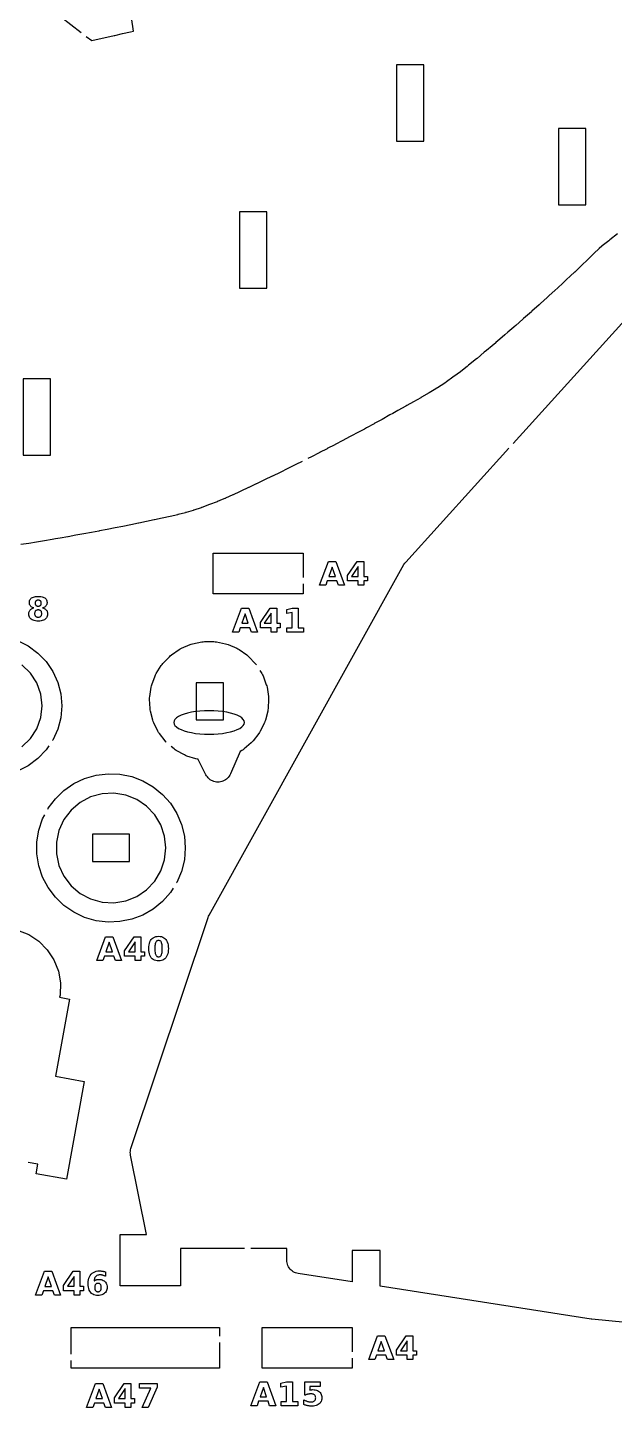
# Model space of a CAD drawing. Header units: millimetres. Extents: x 3 to 297, y 5 to 295.
# Drawn here: x 108.5 to 168.3, y 4.9 to 145.7 of the extents above; entities that cross this region are included whole.
import ezdxf

# ---------------------------------------------------------------- set-up
doc = ezdxf.new("R2010")
doc.units = ezdxf.units.MM
for name, color, linetype in [('CUT', 1, 'CONTINUOUS'), ('ENGRAVE', 5, 'CONTINUOUS'), ('SCORE', 7, 'CONTINUOUS')]:
    doc.layers.add(name, color=color, linetype=linetype)

msp = doc.modelspace()

# ---------------------------------------------------------------- linework, layer by layer
at = {"layer": 'CUT', "color": 1}
for points in [[(114.4834, 144.7966), (115.0352, 144.3662), (115.7785, 144.5289), (116.5794, 144.7077), (117.3091, 144.8731), (117.3796, 144.8891), (118.1788, 145.0729), (118.9762, 145.2591), (119.2849, 145.3329), (118.506, 150.7027)], [(108.708, 149.3026), (113.9709, 145.1965)], [(158.0024, 103.2723), (184.0413, 132.0522)], [(168.6456, 124.6466), (167.8482, 124.036), (167.8455, 124.0339), (167.731, 123.9467), (167.074, 123.4381), (167.0569, 123.4243), (167.0401, 123.4103), (167.0235, 123.396), (166.7578, 123.1579), (166.7484, 123.1493), (166.7391, 123.1407), (166.7299, 123.1319), (166.2555, 122.67), (165.9341, 122.355), (165.925, 122.3461), (165.4549, 121.8941), (165.1036, 121.5543), (165.0948, 121.5458), (164.6543, 121.1274), (164.2628, 120.7536), (164.2543, 120.7455), (163.8537, 120.3696), (163.4118, 119.9529), (163.4036, 119.9452), (163.0532, 119.6203), (162.5506, 119.1522), (162.5427, 119.1449), (162.2519, 118.8784), (161.6782, 118.3515), (161.6706, 118.3446), (161.4518, 118.1467), (160.7949, 117.5509), (160.7876, 117.5443), (160.6515, 117.4227), (159.9011, 116.7501), (159.8944, 116.7442), (159.8505, 116.7053), (159.0509, 115.9975), (158.9973, 115.95), (158.9901, 115.9437), (158.2506, 115.2969), (158.0824, 115.1494), (158.0755, 115.1434), (157.4495, 114.6022), (157.1567, 114.3489), (157.15, 114.3431), (156.6491, 113.9154), (156.2194, 113.5483), (156.2129, 113.5428), (155.8491, 113.2359), (155.2711, 112.7478), (155.2649, 112.7425), (155.0486, 112.5621), (154.3123, 111.9472), (154.3064, 111.9424), (154.248, 111.8941), (153.4505, 111.2363), (153.4476, 111.2339), (153.3508, 111.1545), (153.3402, 111.1459), (153.3296, 111.1374), (153.319, 111.1289), (152.6712, 110.6193), (152.6539, 110.6059), (152.6365, 110.5927), (152.619, 110.5796), (152.3021, 110.3467), (152.292, 110.3393), (151.8458, 110.0178), (151.8437, 110.0163), (151.1885, 109.5459), (151.1819, 109.5412), (151.1752, 109.5365), (151.1686, 109.5318), (151.0675, 109.4611), (151.0504, 109.4494), (151.0333, 109.4377), (151.016, 109.4262), (150.2689, 108.9374), (150.2495, 108.925), (150.23, 108.9127), (150.2104, 108.9006), (149.9495, 108.7424), (149.942, 108.7379), (149.9344, 108.7334), (149.9269, 108.7289), (149.4436, 108.4446), (149.4378, 108.4412), (148.6424, 107.9786), (148.6376, 107.9758), (148.5697, 107.9367), (148.5665, 107.9349), (147.8406, 107.5194), (147.8371, 107.5174), (147.1667, 107.1364), (147.1638, 107.1347), (147.0397, 107.0646), (147.0368, 107.0629), (146.2386, 106.6146), (146.2367, 106.6135), (145.7417, 106.3365), (145.738, 106.3345), (145.4365, 106.167), (144.6395, 105.7244), (144.6363, 105.7226), (144.2976, 105.5357), (144.295, 105.5343), (143.8407, 105.285), (143.8359, 105.2823), (143.0404, 104.85), (143.0356, 104.8474), (142.8274, 104.7353), (142.8247, 104.7339), (142.2384, 104.42), (142.2353, 104.4184), (141.4363, 103.9934), (141.3277, 103.9356), (141.3243, 103.9337), (140.637, 103.57), (140.635, 103.5689), (139.8391, 103.1493), (139.835, 103.1472), (139.8113, 103.1348), (139.8086, 103.1334), (139.0389, 102.7333), (139.0344, 102.731), (138.2645, 102.3345), (138.2622, 102.3333), (138.2395, 102.3217), (138.2339, 102.3188), (137.4378, 101.9154), (137.4337, 101.9133), (137.0688, 101.73)], [(130.6, 21.125), (124.075, 21.125), (124.075, 17.325), (117.925, 17.325), (117.925, 22.575), (120.6085, 22.575), (118.9938, 30.6487), (118.9734, 30.7879), (118.9674, 30.9305), (118.9763, 31.073), (118.9999, 31.2137), (119.0374, 31.3494), (126.8912, 54.9107), (126.9364, 55.028), (126.9923, 55.1405), (146.8631, 90.908), (146.9458, 91.0388), (147.043, 91.1593), (157.5663, 102.7903)], [(136.4881, 101.4379), (135.8369, 101.1093), (135.8336, 101.1076), (135.0873, 100.7335), (135.0415, 100.7106), (135.0332, 100.7065), (134.2372, 100.3154), (134.2329, 100.3132), (133.4518, 99.9329), (133.4371, 99.9258), (133.4326, 99.9236), (132.6351, 99.5396), (132.6324, 99.5383), (131.8328, 99.1555), (131.7852, 99.1326), (131.0378, 98.775), (131.0321, 98.7723), (130.2393, 98.3975), (130.2318, 98.394), (130.0992, 98.3323), (129.4425, 98.0274), (129.4311, 98.0222), (128.6594, 97.6726), (128.6396, 97.6638), (128.6198, 97.6552), (128.5999, 97.6468), (128.3273, 97.5337), (128.3197, 97.5306), (127.8449, 97.3372), (127.8333, 97.3325), (127.8219, 97.328), (127.8103, 97.3235), (127.0363, 97.0248), (127.0266, 97.0211), (126.2595, 96.7318), (126.2338, 96.7224), (126.2153, 96.7159), (126.196, 96.7092), (125.455, 96.4596), (125.4334, 96.4526), (125.4118, 96.4457), (125.3901, 96.439), (124.6528, 96.2183), (124.6311, 96.212), (124.6093, 96.2058), (124.5875, 96.1999), (123.8496, 96.0059), (123.8284, 96.0005), (123.8072, 95.9953), (123.7859, 95.9903), (123.5106, 95.9274), (123.5081, 95.9269), (123.0238, 95.8173), (123.0162, 95.8156), (122.224, 95.6412), (122.2158, 95.6394), (121.4234, 95.4702), (121.4153, 95.4685), (120.6223, 95.3043), (119.8231, 95.1343), (119.8158, 95.1327), (119.7865, 95.1267), (119.0229, 94.9693), (119.0148, 94.9676), (118.2193, 94.8087), (118.2145, 94.8078), (117.4196, 94.6521), (116.6231, 94.4928), (116.6143, 94.4911), (115.8227, 94.3382), (115.8142, 94.3366), (115.759, 94.3263), (115.0167, 94.1884), (115.0136, 94.1878), (114.2179, 94.0418), (113.4209, 93.893), (113.4135, 93.8916), (112.6227, 93.7485), (112.613, 93.7468), (111.8148, 93.6084), (111.8127, 93.6081), (111.3363, 93.5263), (111.0164, 93.4717), (110.2206, 93.3334), (110.2125, 93.332), (109.4204, 93.1994), (109.412, 93.1981), (108.6133, 93.0695), (108.6119, 93.0693), (107.8143, 92.9419)], [(136.575, 88.95), (136.575, 87.925), (127.425, 87.925), (127.425, 92.075), (136.575, 92.075), (136.575, 89.6)], [(98.8395, 80.4898), (98.8552, 80.518), (99.6198, 81.4648), (100.5333, 82.2689), (101.5697, 82.907), (102.6989, 83.3608), (103.8886, 83.6172), (105.1045, 83.6688), (106.3117, 83.5142), (107.4753, 83.1579), (108.562, 82.61), (109.5405, 81.8863), (110.3826, 81.0076), (111.0641, 79.9993), (111.5654, 78.8904), (111.8721, 77.7126), (111.9753, 76.5), (111.8721, 75.2874), (111.5654, 74.1096), (111.0641, 73.0007), (111.0412, 72.9667)], [(122.6302, 72.792), (122.6017, 72.8191), (122.5122, 72.9233), (121.9286, 73.6773), (121.8501, 73.79), (121.7834, 73.9102), (121.3635, 74.7662), (121.3094, 74.8924), (121.2682, 75.0235), (121.0292, 75.9465), (121.0016, 76.0811), (120.9877, 76.2178), (120.9394, 77.17), (120.9394, 77.3074), (120.9533, 77.444), (121.0977, 78.3865), (121.1253, 78.5211), (121.1665, 78.6521), (121.4976, 79.5462), (121.5518, 79.6725), (121.6184, 79.7926), (122.1228, 80.6017), (122.2013, 80.7145), (122.2908, 80.8187), (122.9476, 81.5098), (123.0472, 81.6044), (123.1559, 81.6885), (123.9384, 82.2332), (124.055, 82.3059), (124.1783, 82.3664), (125.0545, 82.7424), (125.1833, 82.7901), (125.3164, 82.8245), (126.2503, 83.0165), (126.3861, 83.0373), (126.5233, 83.0442), (127.4767, 83.0442), (127.6139, 83.0373), (127.7497, 83.0165), (128.6836, 82.8245), (128.8167, 82.7901), (128.9455, 82.7424), (129.8217, 82.3664), (129.945, 82.3059), (130.0616, 82.2332), (130.8441, 81.6885), (130.9528, 81.6044), (131.0524, 81.5098), (131.7092, 80.8187), (131.7987, 80.7145), (131.8326, 80.6658)], [(110.6772, 72.4282), (110.3826, 71.9924), (109.5405, 71.1137), (108.562, 70.39), (107.4753, 69.8421), (106.3117, 69.4858), (105.1045, 69.3312), (103.8886, 69.3828), (102.6989, 69.6392), (101.5697, 70.093), (100.5333, 70.7311), (99.6198, 71.5352), (98.8552, 72.482), (98.2617, 73.5445), (97.8563, 74.692), (97.6506, 75.8915), (97.6506, 77.1085), (97.8563, 78.308), (98.2617, 79.4555), (98.5225, 79.9224)], [(132.1797, 80.1164), (132.3816, 79.7926), (132.4482, 79.6725), (132.5024, 79.5462), (132.8335, 78.6521), (132.8747, 78.5211), (132.9023, 78.3865), (133.0467, 77.444), (133.0606, 77.3074), (133.0606, 77.17), (133.0123, 76.2178), (132.9984, 76.0811), (132.9708, 75.9465), (132.7318, 75.0235), (132.6906, 74.8924), (132.6365, 74.7662), (132.2166, 73.9102), (132.1499, 73.79), (132.0714, 73.6773), (131.4878, 72.9233), (131.3983, 72.8191), (131.2987, 72.7244), (130.5753, 72.1034), (130.4667, 72.0193), (130.3501, 71.9466), (130.1611, 71.8417), (130.1555, 71.8382), (130.1526, 71.8323), (129.1723, 69.5451), (129.1135, 69.4247), (129.0422, 69.3091), (128.9598, 69.2011), (128.8671, 69.1018), (128.7651, 69.0121), (128.6547, 68.9329), (128.537, 68.865), (128.4133, 68.809), (128.2846, 68.7655), (128.1522, 68.7349), (128.0175, 68.7176), (127.8817, 68.7136), (127.7462, 68.723), (127.6123, 68.7458), (127.4812, 68.7816), (127.3544, 68.8302), (127.2329, 68.8911), (127.1181, 68.9637), (127.011, 69.0472), (126.9127, 69.1409), (126.824, 69.2439), (126.746, 69.3551), (126.6802, 69.4718), (125.8976, 71.0371), (125.87, 71.0413), (125.7782, 71.0559), (125.6454, 71.0903), (124.7357, 71.3757), (124.6069, 71.4234), (124.4835, 71.4839), (123.6499, 71.9466), (123.5333, 72.0193), (123.4247, 72.1034), (123.1201, 72.3649)], [(110.5532, 65.9643), (110.5975, 66.0487), (111.3298, 67.0233), (112.2091, 67.8678), (113.2124, 68.5604), (114.3138, 69.083), (115.4848, 69.4222), (116.695, 69.5691), (117.9131, 69.52), (119.1076, 69.2762), (120.2475, 68.8439), (121.3032, 68.2343), (122.2476, 67.4633), (123.056, 66.5508), (123.7075, 65.5204), (124.1854, 64.3988), (124.4771, 63.2152), (124.5752, 62), (124.4771, 60.7848), (124.1854, 59.6012), (123.7075, 58.4796), (123.6879, 58.4485)], [(123.3405, 57.8991), (123.056, 57.4492), (122.2476, 56.5367), (121.3032, 55.7657), (120.2475, 55.1561), (119.1076, 54.7238), (117.9131, 54.48), (116.695, 54.4309), (115.4848, 54.5778), (114.3138, 54.917), (113.2124, 55.4396), (112.2091, 56.1322), (111.3298, 56.9767), (110.5975, 57.9513), (110.0309, 59.0308), (109.6449, 60.1871), (109.4493, 61.3904), (109.4493, 62.6096), (109.6449, 63.8129), (110.0309, 64.9692), (110.2511, 65.3887)], [(107.4746, 53.6169), (108.6148, 53.1577), (109.6394, 52.4784), (110.5061, 51.6067), (111.1797, 50.5784), (111.6325, 49.4356), (111.846, 48.225), (111.8114, 46.9962), (111.7581, 46.7694), (112.7608, 46.5867), (111.3274, 38.7162), (114.2788, 38.1787), (112.4601, 28.1929), (109.3611, 28.7573), (109.5403, 29.7412), (108.5606, 29.9196)], [(215.575, 9.0643), (166.0282, 13.9219), (165.9532, 13.9314), (144.425, 17.2802), (144.425, 20.925), (141.575, 20.925), (141.575, 17.7235), (136.0868, 18.5773), (135.9525, 18.6052), (135.8199, 18.6471), (135.6922, 18.7022), (135.5707, 18.7699), (135.4567, 18.8495), (135.3513, 18.9402), (135.2556, 19.0411), (135.1706, 19.1512), (135.0971, 19.2693), (135.036, 19.3942), (134.9878, 19.5246), (134.953, 19.6593), (134.9319, 19.7967), (134.925, 19.9337), (134.925, 21.125), (131.25, 21.125)], [(112.925, 10.35), (112.925, 13.075), (128.075, 13.075), (128.075, 12.2)], [(141.575, 9.95), (141.575, 8.925), (132.425, 8.925), (132.425, 13.075), (141.575, 13.075), (141.575, 10.6)], [(128.075, 11.55), (128.075, 8.925), (112.925, 8.925), (112.925, 9.7)]]:
    msp.add_lwpolyline(points, dxfattribs=at)
for points in [[(146.105, 141.895), (146.105, 134.105), (148.895, 134.105), (148.895, 141.895), (146.105, 141.895)], [(165.395, 135.395), (162.605, 135.395), (162.605, 127.605), (165.395, 127.605), (165.395, 135.395)], [(132.895, 126.895), (130.105, 126.895), (130.105, 119.105), (132.895, 119.105), (132.895, 126.895)], [(108.0364, 109.847), (108.0364, 102.057), (110.8264, 102.057), (110.8264, 109.847), (108.0364, 109.847)], [(125.6769, 75.0591), (128.4669, 75.0591), (128.4669, 78.8491), (125.6769, 78.8491), (125.6769, 75.0591)], [(118.895, 60.605), (118.895, 63.395), (115.105, 63.395), (115.105, 60.605), (118.895, 60.605)]]:
    msp.add_lwpolyline(points, close=True, dxfattribs=at)
at = {"layer": 'ENGRAVE', "color": 5}
for points in [[(138.8962, 88.8), (138.2663, 88.8), (139.1663, 91.23), (139.9134, 91.23), (140.8135, 88.8), (140.1836, 88.8), (140.0306, 89.2427), (139.0508, 89.2427), (138.8962, 88.8)], [(139.5407, 90.6604), (139.207, 89.6936), (139.8727, 89.6936), (139.5407, 90.6604)], [(142.7827, 89.6968), (143.1294, 89.6968), (143.1294, 89.2427), (142.7827, 89.2427), (142.7827, 88.8), (142.1903, 88.8), (142.1903, 89.2427), (141.1128, 89.2427), (141.1128, 89.7798), (142.0861, 91.23), (142.7827, 91.23), (142.7827, 89.6968)], [(142.1903, 89.6968), (142.1903, 90.7141), (141.5035, 89.6968), (142.1903, 89.6968)], [(108.8769, 86.6058), (108.8304, 86.6459), (108.7899, 86.69), (108.7556, 86.7381), (108.7275, 86.7899), (108.7057, 86.8455), (108.6901, 86.9049), (108.6807, 86.9681), (108.6776, 87.0351), (108.684, 87.1336), (108.7031, 87.2239), (108.735, 87.3061), (108.7796, 87.3801), (108.837, 87.4461), (108.9071, 87.5038), (108.9896, 87.5531), (109.084, 87.5934), (109.1903, 87.6247), (109.3086, 87.6471), (109.4388, 87.6605), (109.5809, 87.665), (109.7221, 87.6605), (109.8515, 87.6472), (109.9691, 87.6249), (110.075, 87.5937), (110.1691, 87.5536), (110.2515, 87.5047), (110.3216, 87.4471), (110.379, 87.3812), (110.4236, 87.3071), (110.4555, 87.2247), (110.4746, 87.134), (110.481, 87.0351), (110.4779, 86.9681), (110.4684, 86.9049), (110.4527, 86.8455), (110.4307, 86.7899), (110.4024, 86.7381), (110.3679, 86.69), (110.3272, 86.6459), (110.2804, 86.6058), (110.2277, 86.5696), (110.1689, 86.5374), (110.1042, 86.5092), (110.0334, 86.485), (110.1125, 86.4598), (110.1849, 86.4299), (110.2505, 86.3952), (110.3094, 86.3558), (110.3615, 86.3117), (110.4069, 86.2628), (110.4455, 86.2093), (110.477, 86.1513), (110.5015, 86.0888), (110.5191, 86.0219), (110.5296, 85.9505), (110.5331, 85.8746), (110.5264, 85.7591), (110.5064, 85.6533), (110.4731, 85.5574), (110.4264, 85.4713), (110.3664, 85.395), (110.293, 85.3286), (110.2065, 85.2721), (110.1072, 85.2259), (109.995, 85.19), (109.8698, 85.1643), (109.7318, 85.1489), (109.5809, 85.1438), (109.4295, 85.1489), (109.2909, 85.1643), (109.1653, 85.19), (109.0525, 85.2259), (108.9526, 85.2721), (108.8656, 85.3286), (108.7917, 85.395), (108.7313, 85.4713), (108.6843, 85.5574), (108.6508, 85.6533), (108.6306, 85.7591), (108.6239, 85.8746), (108.6274, 85.9505), (108.6379, 86.0219), (108.6554, 86.0888), (108.68, 86.1513), (108.7115, 86.2093), (108.75, 86.2628), (108.7955, 86.3117), (108.8476, 86.3558), (108.9065, 86.3952), (108.9721, 86.4299), (109.0445, 86.4598), (109.1236, 86.485), (109.0528, 86.5092), (108.9881, 86.5374), (108.9295, 86.5696), (108.8769, 86.6058)], [(109.3827, 86.2356), (109.3445, 86.2116), (109.3107, 86.1822), (109.2819, 86.1479), (109.2583, 86.109), (109.2399, 86.0654), (109.2268, 86.0173), (109.219, 85.9645), (109.2163, 85.9072), (109.219, 85.8498), (109.2268, 85.7971), (109.2399, 85.7491), (109.2583, 85.7057), (109.2819, 85.667), (109.3107, 85.6329), (109.3445, 85.6038), (109.3827, 85.58), (109.4255, 85.5615), (109.4728, 85.5483), (109.5246, 85.5403), (109.5809, 85.5377), (109.6367, 85.5403), (109.688, 85.5483), (109.7347, 85.5615), (109.777, 85.58), (109.8147, 85.6038), (109.8479, 85.6329), (109.8762, 85.667), (109.8994, 85.7057), (109.9174, 85.7491), (109.9303, 85.7971), (109.9381, 85.8498), (109.9406, 85.9072), (109.9381, 85.965), (109.9303, 86.0181), (109.9174, 86.0665), (109.8994, 86.1101), (109.8762, 86.1489), (109.8479, 86.183), (109.8147, 86.2121), (109.777, 86.2359), (109.7347, 86.2545), (109.688, 86.2677), (109.6367, 86.2756), (109.5809, 86.2783), (109.5246, 86.2756), (109.4728, 86.2676), (109.4255, 86.2543), (109.3827, 86.2356)], [(109.2902, 86.8434), (109.3059, 86.8081), (109.326, 86.7765), (109.3506, 86.7486), (109.3794, 86.7248), (109.412, 86.7052), (109.4485, 86.69), (109.4888, 86.6792), (109.5329, 86.6727), (109.5809, 86.6705), (109.6279, 86.6727), (109.6712, 86.6792), (109.7107, 86.69), (109.7466, 86.7052), (109.7787, 86.7248), (109.8072, 86.7486), (109.8315, 86.7765), (109.8515, 86.8081), (109.867, 86.8434), (109.8781, 86.8825), (109.8847, 86.9252), (109.8869, 86.9716), (109.8847, 87.018), (109.8781, 87.0607), (109.867, 87.0996), (109.8515, 87.1347), (109.8315, 87.1661), (109.8072, 87.1938), (109.7787, 87.2174), (109.7466, 87.2367), (109.7107, 87.2518), (109.6712, 87.2625), (109.6279, 87.2689), (109.5809, 87.2711), (109.5329, 87.2689), (109.4888, 87.2624), (109.4485, 87.2516), (109.412, 87.2364), (109.3794, 87.2168), (109.3506, 87.193), (109.326, 87.1651), (109.3059, 87.1337), (109.2902, 87.0986), (109.279, 87.0599), (109.2723, 87.0176), (109.2701, 86.9716), (109.2723, 86.9252), (109.279, 86.8825), (109.2902, 86.8434)], [(130.0177, 84.0236), (129.3878, 84.0236), (130.2879, 86.4536), (131.0349, 86.4536), (131.935, 84.0236), (131.3051, 84.0236), (131.1521, 84.4663), (130.1723, 84.4663), (130.0177, 84.0236)], [(130.6622, 85.8839), (130.3286, 84.9171), (130.9943, 84.9171), (130.6622, 85.8839)], [(134.251, 84.9204), (134.251, 84.4663), (133.9043, 84.4663), (133.9043, 84.0236), (133.3118, 84.0236), (133.3118, 84.4663), (132.2344, 84.4663), (132.2344, 85.0034), (133.2077, 86.4536), (133.9043, 86.4536), (133.9043, 84.9204), (134.251, 84.9204)], [(133.3118, 85.9377), (132.625, 84.9204), (133.3118, 84.9204), (133.3118, 85.9377)], [(135.4813, 86.0272), (134.9133, 85.91), (134.9133, 86.3364), (135.478, 86.4536), (136.0737, 86.4536), (136.0737, 84.4565), (136.6271, 84.4565), (136.6271, 84.0236), (134.9279, 84.0236), (134.9279, 84.4565), (135.4813, 84.4565), (135.4813, 86.0272)], [(127, 73.6), (127.4699, 73.6103), (127.9317, 73.6409), (128.3777, 73.6913), (128.8, 73.7608), (129.1915, 73.848), (129.5456, 73.9515), (129.8561, 74.0695), (130.1177, 74.2), (130.326, 74.3408), (130.4773, 74.4894), (130.5692, 74.6434), (130.6, 74.8), (130.5692, 74.9566), (130.4773, 75.1106), (130.326, 75.2592), (130.1177, 75.4), (129.8561, 75.5305), (129.5456, 75.6485), (129.1915, 75.752), (128.8, 75.8392), (128.3777, 75.9087), (127.9317, 75.9591), (127.4699, 75.9897), (127, 76), (126.5301, 75.9897), (126.0683, 75.9591), (125.6223, 75.9087), (125.2, 75.8392), (124.8085, 75.752), (124.4544, 75.6485), (124.1439, 75.5305), (123.8823, 75.4), (123.674, 75.2592), (123.5227, 75.1106), (123.4308, 74.9566), (123.4, 74.8), (123.4308, 74.6434), (123.5227, 74.4894), (123.674, 74.3408), (123.8823, 74.2), (124.1439, 74.0695), (124.4544, 73.9515), (124.8085, 73.848), (125.2, 73.7608), (125.6223, 73.6913), (126.0683, 73.6409), (126.5301, 73.6103), (127, 73.6)], [(115.5399, 50.5147), (116.44, 52.9448), (117.187, 52.9448), (118.0871, 50.5147), (117.4572, 50.5147), (117.3042, 50.9575), (116.3244, 50.9575), (116.1698, 50.5147), (115.5399, 50.5147)], [(116.4807, 51.4083), (117.1464, 51.4083), (116.8143, 52.3751), (116.4807, 51.4083)], [(120.4031, 51.4116), (120.4031, 50.9575), (120.0564, 50.9575), (120.0564, 50.5147), (119.4639, 50.5147), (119.4639, 50.9575), (118.3865, 50.9575), (118.3865, 51.4946), (119.3598, 52.9448), (120.0564, 52.9448), (120.0564, 51.4116), (120.4031, 51.4116)], [(119.4639, 52.4288), (118.7771, 51.4116), (119.4639, 51.4116), (119.4639, 52.4288)], [(122.8203, 51.3554), (122.7841, 51.1924), (122.7335, 51.0448), (122.6684, 50.9125), (122.5888, 50.7955), (122.4959, 50.6953), (122.391, 50.6133), (122.2739, 50.5495), (122.1446, 50.504), (122.0033, 50.4767), (121.8499, 50.4675), (121.6959, 50.4767), (121.5542, 50.504), (121.4247, 50.5495), (121.3073, 50.6133), (121.2022, 50.6953), (121.1093, 50.7955), (121.0297, 50.9125), (120.9646, 51.0448), (120.914, 51.1924), (120.8778, 51.3554), (120.8561, 51.5337), (120.8489, 51.7273), (120.8561, 51.9214), (120.8778, 52.1001), (120.914, 52.2634), (120.9646, 52.4113), (121.0297, 52.5437), (121.1093, 52.6607), (121.2022, 52.761), (121.3073, 52.8429), (121.4247, 52.9067), (121.5542, 52.9523), (121.6959, 52.9796), (121.8499, 52.9887), (122.0033, 52.9796), (122.1446, 52.9523), (122.2739, 52.9067), (122.391, 52.8429), (122.4959, 52.761), (122.5888, 52.6607), (122.6684, 52.5437), (122.7335, 52.4113), (122.7841, 52.2634), (122.8203, 52.1001), (122.842, 51.9214), (122.8492, 51.7273), (122.842, 51.5337), (122.8203, 51.3554)], [(122.2131, 52.0061), (122.2012, 52.1206), (122.1846, 52.2201), (122.1633, 52.3047), (122.1371, 52.3743), (122.1054, 52.4312), (122.0672, 52.4778), (122.0226, 52.5141), (121.9715, 52.5399), (121.9139, 52.5555), (121.8499, 52.5606), (121.7858, 52.5555), (121.7282, 52.5399), (121.6769, 52.5141), (121.6321, 52.4778), (121.5938, 52.4312), (121.5618, 52.3743), (121.5354, 52.3047), (121.5139, 52.2201), (121.4971, 52.1206), (121.4851, 52.0061), (121.4779, 51.8766), (121.4755, 51.7322), (121.4779, 51.5862), (121.4851, 51.4553), (121.4971, 51.3395), (121.5139, 51.2389), (121.5354, 51.1533), (121.5618, 51.0828), (121.5938, 51.0251), (121.6321, 50.9779), (121.6769, 50.9412), (121.7282, 50.915), (121.7858, 50.8992), (121.8499, 50.894), (121.9134, 50.8992), (121.9707, 50.915), (122.0216, 50.9412), (122.0662, 50.9779), (122.1044, 51.0251), (122.1363, 51.0828), (122.1627, 51.1533), (122.1843, 51.2389), (122.201, 51.3395), (122.213, 51.4553), (122.2202, 51.5862), (122.2226, 51.7322), (122.2202, 51.8766), (122.2131, 52.0061)], [(109.3192, 16.3811), (110.2192, 18.8111), (110.9663, 18.8111), (111.8664, 16.3811), (111.2365, 16.3811), (111.0835, 16.8238), (110.1037, 16.8238), (109.949, 16.3811), (109.3192, 16.3811)], [(114.1823, 17.2779), (114.1823, 16.8238), (113.8356, 16.8238), (113.8356, 16.3811), (113.2432, 16.3811), (113.2432, 16.8238), (112.1657, 16.8238), (112.1657, 17.3609), (113.139, 18.8111), (113.8356, 18.8111), (113.8356, 17.2779), (114.1823, 17.2779)], [(116.3984, 18.3218), (116.3483, 18.343), (116.2993, 18.3621), (116.2512, 18.3791), (116.2042, 18.3939), (116.1581, 18.4067), (116.1127, 18.4173), (116.0677, 18.4261), (116.023, 18.4329), (115.9787, 18.4378), (115.9347, 18.4407), (115.8912, 18.4416), (115.8013, 18.4373), (115.7183, 18.4244), (115.6421, 18.4028), (115.5729, 18.3726), (115.5105, 18.3337), (115.455, 18.2862), (115.4065, 18.2302), (115.3653, 18.1659), (115.3313, 18.0931), (115.3045, 18.0121), (115.285, 17.9226), (115.2727, 17.8248), (115.309, 17.8503), (115.3463, 17.8735), (115.3846, 17.8946), (115.4239, 17.9134), (115.4641, 17.93), (115.5054, 17.9444), (115.5478, 17.9566), (115.5915, 17.9666), (115.6364, 17.9743), (115.6826, 17.9799), (115.7301, 17.9832), (115.7789, 17.9843), (115.8991, 17.9782), (116.0113, 17.9601), (116.1156, 17.9298), (116.2118, 17.8874), (116.3, 17.8328), (116.3803, 17.7662), (116.4501, 17.6897), (116.5073, 17.6058), (116.5518, 17.5143), (116.5835, 17.4154), (116.6026, 17.3089), (116.6089, 17.1949), (116.6018, 17.069), (116.5805, 16.9518), (116.545, 16.8431), (116.4954, 16.7432), (116.4315, 16.6518), (116.3534, 16.5691), (116.2634, 16.4972), (116.1637, 16.4384), (116.0543, 16.3927), (115.9353, 16.36), (115.8066, 16.3404), (115.6682, 16.3339), (115.5162, 16.3428), (115.3762, 16.3694), (115.2481, 16.4139), (115.1318, 16.476), (115.0274, 16.556), (114.9349, 16.6537), (114.8556, 16.7678), (114.7907, 16.8967), (114.7402, 17.0405), (114.7042, 17.1992), (114.6825, 17.3727), (114.6753, 17.5611), (114.6838, 17.7547), (114.7091, 17.9339), (114.7512, 18.0988), (114.8102, 18.2494), (114.8861, 18.3857), (114.9789, 18.5076), (115.0863, 18.6127), (115.2063, 18.6988), (115.3388, 18.7657), (115.4838, 18.8136), (115.6413, 18.8422), (115.8114, 18.8518), (115.867, 18.8511), (115.9221, 18.8489), (115.9766, 18.8453), (116.0306, 18.8402), (116.084, 18.8337), (116.1369, 18.8258), (116.1895, 18.8164), (116.2418, 18.8055), (116.294, 18.7932), (116.346, 18.7795), (116.3978, 18.7643), (116.4494, 18.7476), (116.4494, 18.2984), (116.3984, 18.3218)], [(110.2599, 17.2747), (110.9256, 17.2747), (110.5936, 18.2415), (110.2599, 17.2747)], [(113.2432, 18.2952), (112.5563, 17.2779), (113.2432, 17.2779), (113.2432, 18.2952)], [(115.5742, 17.5688), (115.5308, 17.554), (115.492, 17.5333), (115.4578, 17.5066), (115.4281, 17.474), (115.403, 17.4355), (115.3824, 17.3911), (115.3665, 17.3408), (115.355, 17.2845), (115.3482, 17.2223), (115.3459, 17.1542), (115.3482, 17.0861), (115.355, 17.0239), (115.3665, 16.9676), (115.3824, 16.9173), (115.403, 16.8729), (115.4281, 16.8344), (115.4578, 16.8018), (115.492, 16.7752), (115.5308, 16.7544), (115.5742, 16.7396), (115.6222, 16.7307), (115.6747, 16.7278), (115.7277, 16.7307), (115.776, 16.7396), (115.8197, 16.7544), (115.8588, 16.7752), (115.8932, 16.8018), (115.9229, 16.8344), (115.948, 16.8729), (115.9686, 16.9173), (115.9845, 16.9676), (115.996, 17.0239), (116.0028, 17.0861), (116.0051, 17.1542), (116.0028, 17.2223), (115.996, 17.2845), (115.9845, 17.3408), (115.9686, 17.3911), (115.948, 17.4355), (115.9229, 17.474), (115.8932, 17.5066), (115.8588, 17.5333), (115.8197, 17.554), (115.776, 17.5688), (115.7277, 17.5777), (115.6747, 17.5806), (115.6222, 17.5777), (115.5742, 17.5688)], [(143.8962, 9.8), (143.2663, 9.8), (144.1663, 12.23), (144.9134, 12.23), (145.8135, 9.8), (145.1836, 9.8), (145.0306, 10.2427), (144.0508, 10.2427), (143.8962, 9.8)], [(144.5407, 11.6604), (144.207, 10.6936), (144.8727, 10.6936), (144.5407, 11.6604)], [(147.7827, 10.6968), (148.1294, 10.6968), (148.1294, 10.2427), (147.7827, 10.2427), (147.7827, 9.8), (147.1903, 9.8), (147.1903, 10.2427), (146.1128, 10.2427), (146.1128, 10.7798), (147.0861, 12.23), (147.7827, 12.23), (147.7827, 10.6968)], [(147.1903, 10.6968), (147.1903, 11.7141), (146.5035, 10.6968), (147.1903, 10.6968)], [(115.1475, 4.9252), (114.5176, 4.9252), (115.4177, 7.3552), (116.1647, 7.3552), (117.0648, 4.9252), (116.4349, 4.9252), (116.2819, 5.3679), (115.3021, 5.3679), (115.1475, 4.9252)], [(119.3807, 5.822), (119.3807, 5.3679), (119.0341, 5.3679), (119.0341, 4.9252), (118.4416, 4.9252), (118.4416, 5.3679), (117.3641, 5.3679), (117.3641, 5.905), (118.3375, 7.3552), (119.0341, 7.3552), (119.0341, 5.822), (119.3807, 5.822)], [(121.7211, 7.002), (120.7738, 4.9252), (120.1635, 4.9252), (121.0603, 6.8946), (119.8901, 6.8946), (119.8901, 7.3552), (121.7211, 7.3552), (121.7211, 7.002)], [(131.2551, 5.1018), (132.1551, 7.5318), (132.9022, 7.5318), (133.8023, 5.1018), (133.1724, 5.1018), (133.0194, 5.5445), (132.0396, 5.5445), (131.885, 5.1018), (131.2551, 5.1018)], [(134.8959, 7.1054), (134.3279, 6.9882), (134.3279, 7.4146), (134.8926, 7.5318), (135.4884, 7.5318), (135.4884, 5.5348), (136.0417, 5.5348), (136.0417, 5.1018), (134.3425, 5.1018), (134.3425, 5.5348), (134.8959, 5.5348), (134.8959, 7.1054)], [(138.3154, 7.5318), (138.3154, 7.0712), (137.2574, 7.0712), (137.2574, 6.6952), (137.2813, 6.7015), (137.3053, 6.7073), (137.3292, 6.7125), (137.3533, 6.7173), (137.3774, 6.7216), (137.4015, 6.7254), (137.4258, 6.7286), (137.4504, 6.7312), (137.4753, 6.7333), (137.5006, 6.7348), (137.5261, 6.7356), (137.552, 6.7359), (137.6947, 6.7298), (137.8264, 6.7113), (137.9471, 6.6804), (138.0569, 6.6372), (138.1558, 6.5817), (138.2438, 6.5138), (138.3193, 6.4349), (138.3812, 6.3462), (138.4293, 6.2479), (138.4637, 6.1398), (138.4843, 6.022), (138.4912, 5.8945), (138.4837, 5.7679), (138.4612, 5.6509), (138.4238, 5.5433), (138.3714, 5.4452), (138.3041, 5.3567), (138.2218, 5.2776), (138.1262, 5.2095), (138.019, 5.1537), (137.9001, 5.1104), (137.7697, 5.0794), (137.6276, 5.0608), (137.4739, 5.0546), (137.4051, 5.0557), (137.3365, 5.0591), (137.2682, 5.0646), (137.2001, 5.0723), (137.1322, 5.0823), (137.0646, 5.0945), (136.9971, 5.1089), (136.9297, 5.1257), (136.8625, 5.1448), (136.7955, 5.1661), (136.7285, 5.1898), (136.6617, 5.2158), (136.6617, 5.7089), (136.7273, 5.6725), (136.7918, 5.6393), (136.8552, 5.6092), (136.9174, 5.5823), (136.9785, 5.5586), (137.0385, 5.538), (137.0974, 5.5206), (137.1551, 5.5064), (137.2117, 5.4953), (137.2671, 5.4874), (137.3214, 5.4826), (137.3746, 5.4811), (137.4479, 5.4842), (137.5158, 5.4934), (137.5783, 5.5089), (137.6354, 5.5306), (137.6871, 5.5585), (137.7335, 5.5925), (137.7735, 5.6319), (137.8063, 5.6756), (137.8318, 5.7238), (137.85, 5.7763), (137.8609, 5.8332), (137.8645, 5.8945), (137.8609, 5.9562), (137.85, 6.0135), (137.8318, 6.0662), (137.8063, 6.1144), (137.7735, 6.158), (137.7335, 6.1972), (137.6871, 6.231), (137.6354, 6.2587), (137.5783, 6.2802), (137.5158, 6.2956), (137.4479, 6.3048), (137.3746, 6.3079), (137.3291, 6.3069), (137.2826, 6.304), (137.235, 6.2991), (137.1865, 6.2923), (137.137, 6.2836), (137.0865, 6.2729), (137.0349, 6.2602), (136.982, 6.2453), (136.9278, 6.2283), (136.8724, 6.2092), (136.8157, 6.188), (136.7578, 6.1646), (136.7578, 7.5318), (138.3154, 7.5318)], [(115.792, 6.7856), (115.4584, 5.8188), (116.124, 5.8188), (115.792, 6.7856)], [(118.4416, 6.8393), (117.7548, 5.822), (118.4416, 5.822), (118.4416, 6.8393)], [(132.1958, 5.9954), (132.8615, 5.9954), (132.5295, 6.9622), (132.1958, 5.9954)]]:
    msp.add_lwpolyline(points, close=True, dxfattribs=at)
at = {"layer": 'SCORE', "color": 7}
for points in [[(110, 76.5), (109.8598, 77.6992), (109.4469, 78.8338), (108.7834, 79.8425), (107.9052, 80.671)], [(107.9052, 72.329), (108.7834, 73.1575), (109.4469, 74.1662), (109.8598, 75.3008), (110, 76.5)], [(122.6, 62), (122.4691, 63.2038), (122.0824, 64.3514), (121.4581, 65.389), (120.6254, 66.2681), (119.6231, 66.9477), (118.4982, 67.3959), (117.3032, 67.5918), (116.094, 67.5262), (114.9272, 67.2023), (113.8574, 66.6351), (112.9344, 65.8511), (112.2016, 64.8871), (111.6931, 63.7881), (111.4328, 62.6055), (111.4328, 61.3945), (111.6931, 60.2119), (112.2016, 59.1129), (112.9344, 58.1489), (113.8574, 57.3649), (114.9272, 56.7977), (116.094, 56.4738), (117.3032, 56.4082), (118.4982, 56.6041), (119.6231, 57.0523), (120.6254, 57.7319), (121.4581, 58.611), (122.0824, 59.6486), (122.4691, 60.7962), (122.6, 62)]]:
    msp.add_lwpolyline(points, dxfattribs=at)

doc.saveas('drawing.dxf')
